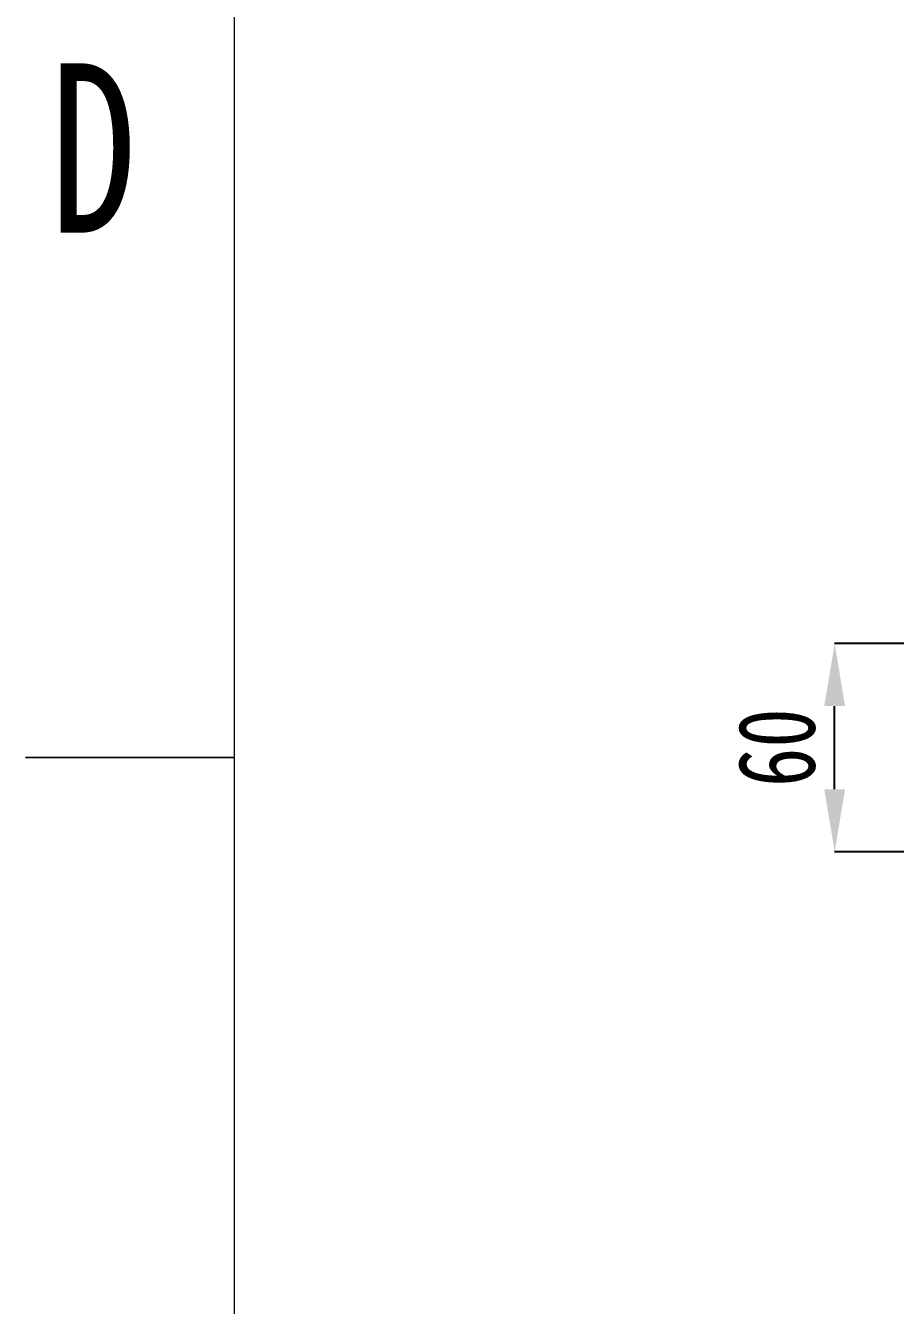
# Model space of a CAD drawing. Header units: millimetres. Extents: x 1498 to 4821, y -76 to 2271.
# Drawn here: x 1497.9 to 1748.5, y 939.3 to 1308.1 of the extents above; entities that cross this region are included whole.
import ezdxf

# ---------------------------------------------------------------- set-up
doc = ezdxf.new("R2010")
doc.units = ezdxf.units.MM
doc.header["$PDSIZE"] = -1
doc.styles.add('SLDTEXTSTYLE0', font='TXT', dxfattribs={"width": 0.75})
doc.dimstyles.new('SLDDIMSTYLE0', dxfattribs={"dimscale": 12, "dimtxt": 1.852083, "dimasz": 1.5, "dimexe": 0, "dimexo": 0.0625, "dimgap": 0.463021, "dimtad": 1, "dimdec": 0, "dimrnd": 1e-09, "dimzin": 12, "dimdsep": 46, "dimtxsty": 'SLDTEXTSTYLE0', "dimcen": 0.09, "dimadec": 0, "dimazin": 3, "dimtfac": 1, "dimtdec": 0, "dimtofl": 0, "dimtmove": 0, "dimatfit": 3, "dimfxl": 1, "dimfrac": 2, "dimtolj": 1, "dimtzin": 12, "dimarcsym": 0})

# ---------------------------------------------------------------- blocks, each defined once
blk = doc.blocks.new('*D205')
at = {"color": 0, "lineweight": -2, "transparency": 16777216}
for p, q in [((1764.69, 1130.01), (1730.98, 1130.01)), ((1730.98, 1088.01), (1730.98, 1112.01)), ((1781.83, 1070.01), (1730.98, 1070.01))]:
    blk.add_line(p, q, dxfattribs=at)
at = {"color": 0, "transparency": 16777216}
for points in [[(1727.98, 1112.01), (1733.98, 1112.01), (1730.98, 1130.01)], [(1727.98, 1088.01), (1733.98, 1088.01), (1730.98, 1070.01)]]:
    blk.add_solid(points, dxfattribs=at)
at = {"layer": 'Defpoints', "color": 0, "transparency": 16777216}
for p in [(1730.98, 1130.01), (1765.44, 1130.01), (1782.58, 1070.01)]:
    blk.add_point(p, dxfattribs=at)
at = {"color": 0, "transparency": 16777216, "insert": (1714.32, 1100.01), "char_height": 22.225, "attachment_point": 5, "rotation": 90, "style": 'SLDTEXTSTYLE0'}
blk.add_mtext('\\A1;60', dxfattribs=at)

msp = doc.modelspace()

# ---------------------------------------------------------------- linework, layer by layer
at = {"lineweight": 18}
msp.add_line((1557.93, 2206.15), (1557.93, -11.73), dxfattribs=at)
at = {"linetype": 'Continuous', "lineweight": 18}
for p, q in [((1497.88, 1097.21), (1557.93, 1097.21)), ((1557.93, 1097.21), (1497.88, 1097.21))]:
    msp.add_line(p, q, dxfattribs=at)

# ---------------------------------------------------------------- texts
at = {"linetype": 'Continuous', "lineweight": 18, "insert": (1517.34, 1297.19), "char_height": 48.81, "attachment_point": 2, "style": 'SLDTEXTSTYLE0'}
msp.add_mtext('D', dxfattribs=at)

# ---------------------------------------------------------------- dimensions: what is measured, and where the dimension line sits
dim = msp.add_linear_dim(base=(1730.98, 1130.01), p1=(1782.58, 1070.01), p2=(1765.44, 1130.01), angle=90, dimstyle='SLDDIMSTYLE0')
dim.commit()
dim.dimension.update_dxf_attribs({"geometry": '*D205', "text_midpoint": (1714.32, 1100.01)})

doc.saveas('drawing.dxf')
